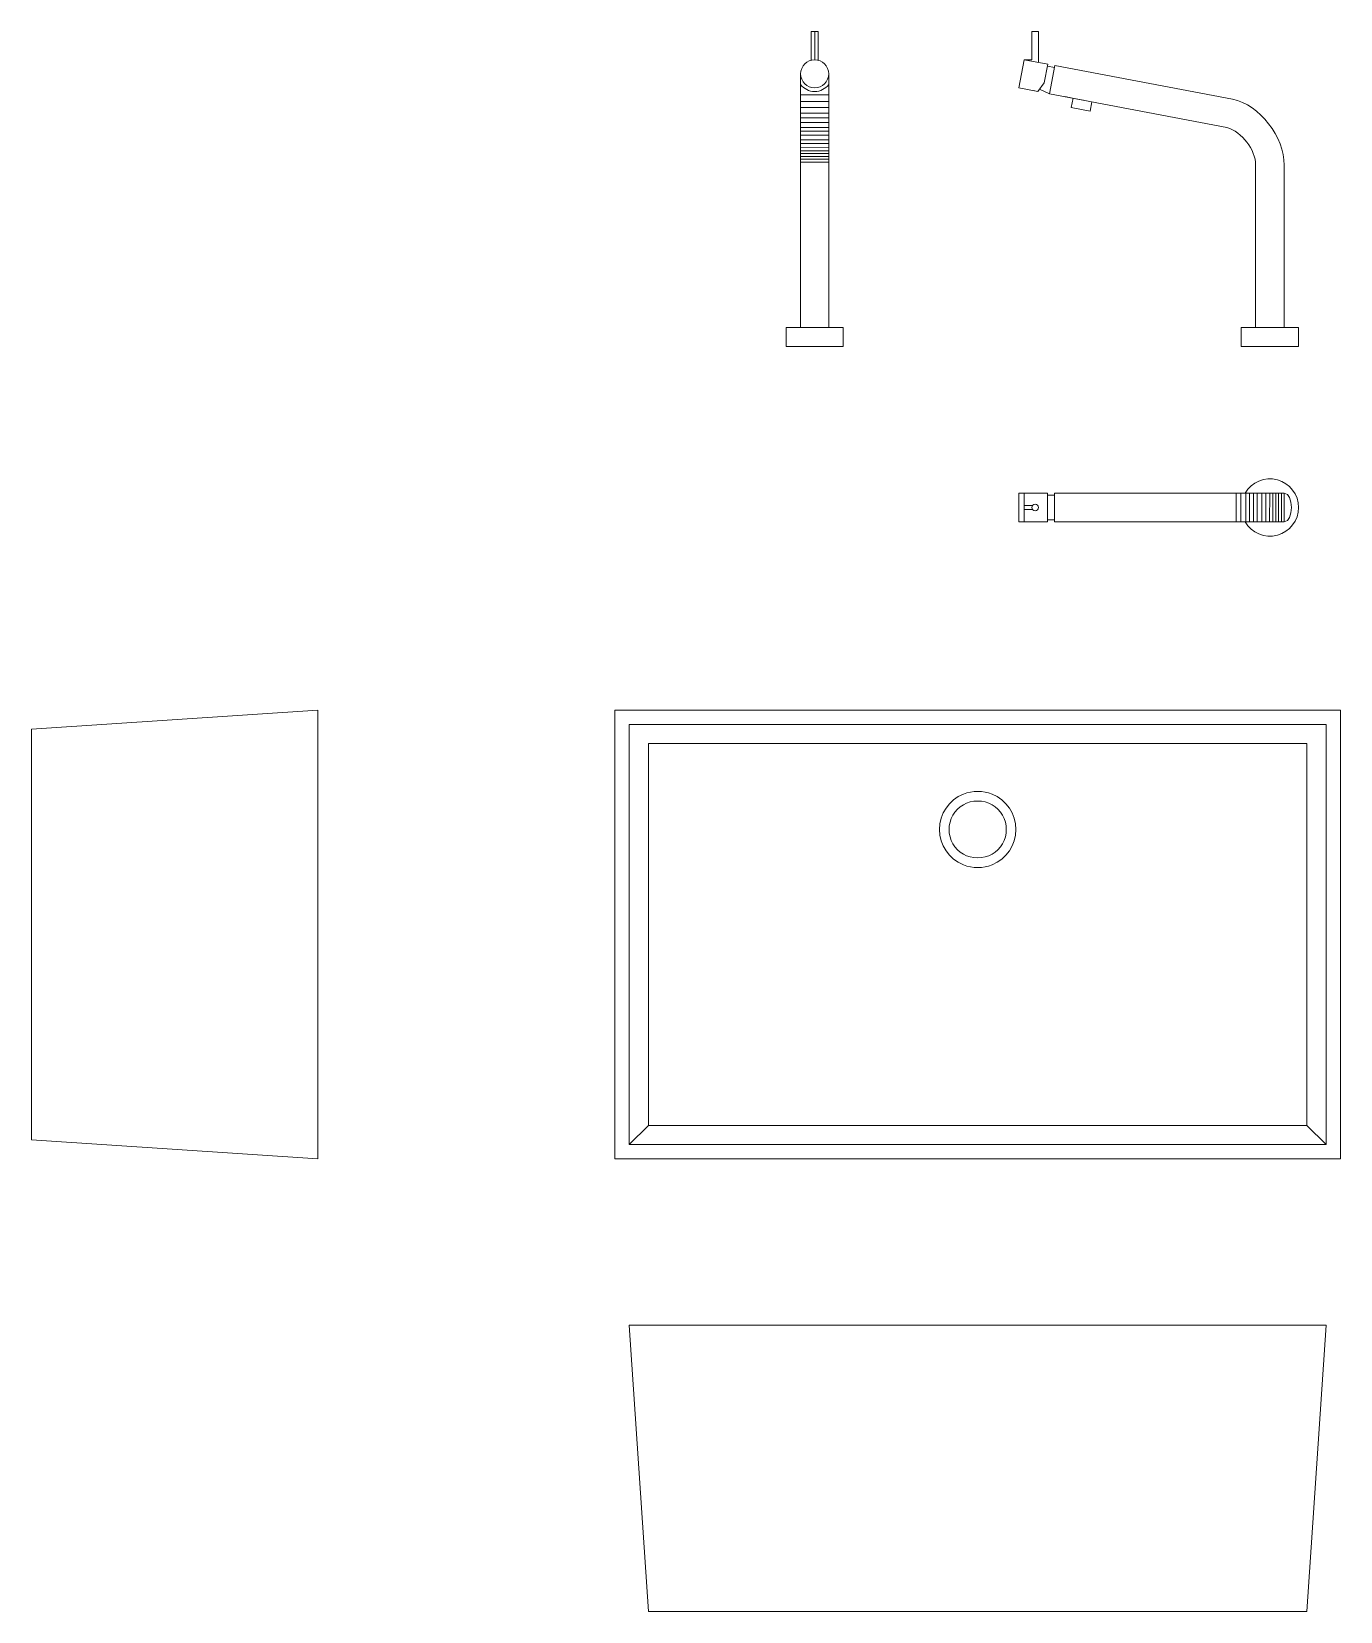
# Model space of a CAD drawing. Header units: millimetres. Extents: x 2816 to 2953, y 1729 to 1895.
import ezdxf

# ---------------------------------------------------------------- set-up
doc = ezdxf.new("R2010")
doc.units = ezdxf.units.MM
doc.layers.add('A-FURN', color=8, linetype='Continuous', lineweight=18)

msp = doc.modelspace()

# ---------------------------------------------------------------- linework, layer by layer
at = {"layer": 'A-FURN'}
for p, q in [((2897.66, 1891.88), (2897.66, 1894.83)), ((2897.66, 1894.83), (2898.36, 1894.83)), ((2897.66, 1894.83), (2898.01, 1894.83)), ((2898.01, 1894.83), (2898.01, 1891.88)), ((2898.36, 1894.83), (2898.36, 1891.88)), ((2920.76, 1891.88), (2920.76, 1894.83)), ((2920.76, 1894.83), (2921.46, 1894.83)), ((2921.46, 1894.83), (2921.46, 1891.6)), ((2919.41, 1888.94), (2919.97, 1891.88)), ((2922.43, 1891.42), (2919.97, 1891.88)), ((2922.43, 1891.42), (2919.97, 1891.88)), ((2919.97, 1891.88), (2920.76, 1891.88)), ((2896.51, 1863.83), (2896.54, 1890.41)), ((2899.51, 1863.83), (2899.48, 1890.41)), ((2922.05, 1889.45), (2922.43, 1891.42)), ((2922.43, 1891.42), (2922.05, 1889.45)), ((2922.61, 1888.33), (2923.16, 1891.28)), ((2941.77, 1887.75), (2923.16, 1891.28)), ((2921.39, 1888.56), (2919.41, 1888.94)), ((2921.39, 1888.56), (2920.89, 1888.66)), ((2921.39, 1888.56), (2922.05, 1889.45)), ((2921.58, 1888.82), (2922.61, 1888.33)), ((2941.21, 1884.8), (2922.61, 1888.33)), ((2896.53, 1888.2), (2899.49, 1888.2)), ((2899.49, 1887.5), (2896.53, 1887.5)), ((2896.53, 1886.9), (2899.49, 1886.9)), ((2925.08, 1887.86), (2924.89, 1886.88)), ((2926.86, 1886.51), (2924.89, 1886.88)), ((2925.21, 1887.84), (2926.19, 1887.65)), ((2927.04, 1887.49), (2926.86, 1886.51)), ((2899.49, 1886.3), (2896.53, 1886.3)), ((2896.53, 1885.8), (2899.49, 1885.8)), ((2899.49, 1885.3), (2896.53, 1885.3)), ((2896.53, 1884.8), (2899.49, 1884.8)), ((2899.49, 1884.4), (2896.53, 1884.4)), ((2896.53, 1884), (2899.49, 1884)), ((2899.49, 1883.5), (2896.53, 1883.5)), ((2896.53, 1883.1), (2899.49, 1883.1)), ((2899.49, 1882.66), (2896.53, 1882.7)), ((2896.53, 1882.36), (2899.49, 1882.36)), ((2899.49, 1882.06), (2896.53, 1882.06)), ((2896.53, 1881.76), (2899.49, 1881.76)), ((2899.49, 1881.46), (2896.53, 1881.46)), ((2896.53, 1881.16), (2899.49, 1881.16)), ((2944.21, 1863.83), (2944.21, 1880.83)), ((2944.21, 1880.83), (2944.21, 1880.83)), ((2947.21, 1863.83), (2947.21, 1880.83)), ((2895.01, 1861.83), (2895.01, 1863.83)), ((2895.01, 1863.83), (2901.01, 1863.83)), ((2901.01, 1863.83), (2901.01, 1861.83)), ((2942.71, 1861.83), (2942.71, 1863.83)), ((2942.71, 1863.83), (2948.71, 1863.83)), ((2948.71, 1863.83), (2945.71, 1863.83)), ((2948.71, 1863.83), (2948.71, 1861.83)), ((2901.01, 1861.83), (2895.01, 1861.83)), ((2948.71, 1861.83), (2942.71, 1861.83)), ((2922.39, 1846.48), (2919.41, 1846.48)), ((2919.41, 1846.48), (2919.41, 1843.48)), ((2919.97, 1846.48), (2919.97, 1843.48)), ((2922.39, 1846.48), (2922.39, 1843.48)), ((2947.21, 1846.48), (2923.13, 1846.48)), ((2923.13, 1846.48), (2923.13, 1843.48)), ((2942.17, 1846.48), (2942.17, 1843.48)), ((2942.67, 1843.48), (2942.67, 1846.48)), ((2943.17, 1846.48), (2943.17, 1843.48)), ((2943.57, 1843.48), (2943.57, 1846.48)), ((2943.97, 1846.48), (2943.97, 1843.48)), ((2944.37, 1843.48), (2944.37, 1846.48)), ((2944.87, 1846.48), (2944.87, 1843.48)), ((2945.27, 1843.48), (2945.27, 1846.48)), ((2945.71, 1846.48), (2945.67, 1843.48)), ((2946.01, 1843.48), (2946.01, 1846.48)), ((2946.31, 1846.48), (2946.31, 1843.48)), ((2946.61, 1843.48), (2946.61, 1846.48)), ((2946.91, 1846.48), (2946.91, 1843.48)), ((2947.21, 1843.48), (2947.21, 1846.48)), ((2922.39, 1843.48), (2919.41, 1843.48)), ((2947.21, 1843.48), (2923.13, 1843.48)), ((2877.09, 1776.75), (2877.09, 1823.75)), ((2877.09, 1823.75), (2953.09, 1823.75)), ((2878.59, 1822.25), (2951.59, 1822.25)), ((2878.59, 1778.25), (2878.59, 1822.25)), ((2951.59, 1822.25), (2951.59, 1778.25)), ((2953.09, 1823.75), (2953.09, 1776.75)), ((2815.97, 1821.75), (2815.97, 1778.75)), ((2880.59, 1820.25), (2949.59, 1820.25)), ((2949.59, 1780.25), (2880.59, 1780.25)), ((2951.59, 1778.25), (2878.59, 1778.25)), ((2877.09, 1776.75), (2953.09, 1776.75)), ((2878.59, 1759.34), (2951.59, 1759.34)), ((2880.59, 1729.34), (2878.59, 1759.34)), ((2949.59, 1729.34), (2951.59, 1759.34)), ((2880.59, 1729.34), (2949.59, 1729.34))]:
    msp.add_line(p, q, dxfattribs=at)
for points in [[(2922.43, 1891.42), (2922.39, 1891.22), (2923.13, 1891.08)], [(2923.16, 1891.28), (2923.13, 1891.08)], [(2925.21, 1887.84), (2924.22, 1888.02)], [(2927.04, 1887.49), (2926.86, 1886.51)], [(2922.39, 1846.48), (2922.39, 1846.28), (2923.13, 1846.28)], [(2923.13, 1846.28), (2923.13, 1846.48)], [(2919.97, 1844.98), (2919.97, 1845.18), (2920.83, 1845.18)], [(2919.97, 1844.98), (2919.97, 1844.78), (2920.83, 1844.78)], [(2922.39, 1843.48), (2922.39, 1843.68), (2923.13, 1843.68), (2923.13, 1843.48)], [(2815.97, 1821.75), (2845.97, 1823.75), (2845.97, 1776.75), (2815.97, 1778.75)], [(2880.59, 1780.25), (2880.59, 1820.25)], [(2949.59, 1780.25), (2949.59, 1820.25)], [(2880.59, 1780.25), (2878.59, 1778.25)], [(2951.59, 1778.25), (2949.59, 1780.25)]]:
    msp.add_lwpolyline(points, dxfattribs=at)
for centre, radius in [((2898.01, 1890.41), 1.47), ((2921.11, 1844.98), 0.35)]:
    msp.add_circle(centre, radius, dxfattribs=at)
for centre, radius, start, end in [((2898.01, 1890.41), 1.85, 217.069, 322.931), ((2945.71, 1844.98), 3, 210, 150), ((2915.09, 1811.25), 4, 112.0243, 247.9757), ((2915.09, 1811.25), 3, 120, 240), ((2915.09, 1811.25), 4, 292.0243, 67.9757), ((2915.09, 1811.25), 3, 300, 60)]:
    msp.add_arc(centre, radius, start, end, dxfattribs=at)
for points in [[(2947.21, 1880.83), (2947.21, 1883.77), (2944.65, 1887.2), (2941.77, 1887.75)], [(2941.21, 1884.8), (2942.79, 1884.29), (2944.21, 1882.49), (2944.21, 1880.83)], [(2947.21, 1846.48), (2948.21, 1846.48), (2948.21, 1843.48), (2947.21, 1843.48)], [(2913.59, 1814.96), (2914.52, 1815.33), (2915.67, 1815.33), (2916.59, 1814.96)], [(2913.59, 1813.85), (2914.46, 1814.35), (2915.73, 1814.35), (2916.59, 1813.85)], [(2913.59, 1808.65), (2914.46, 1808.15), (2915.73, 1808.15), (2916.59, 1808.65)], [(2916.59, 1807.54), (2915.67, 1807.17), (2914.52, 1807.17), (2913.59, 1807.54)]]:
    msp.add_open_spline(points, degree=3, dxfattribs=at)

doc.saveas('drawing.dxf')
